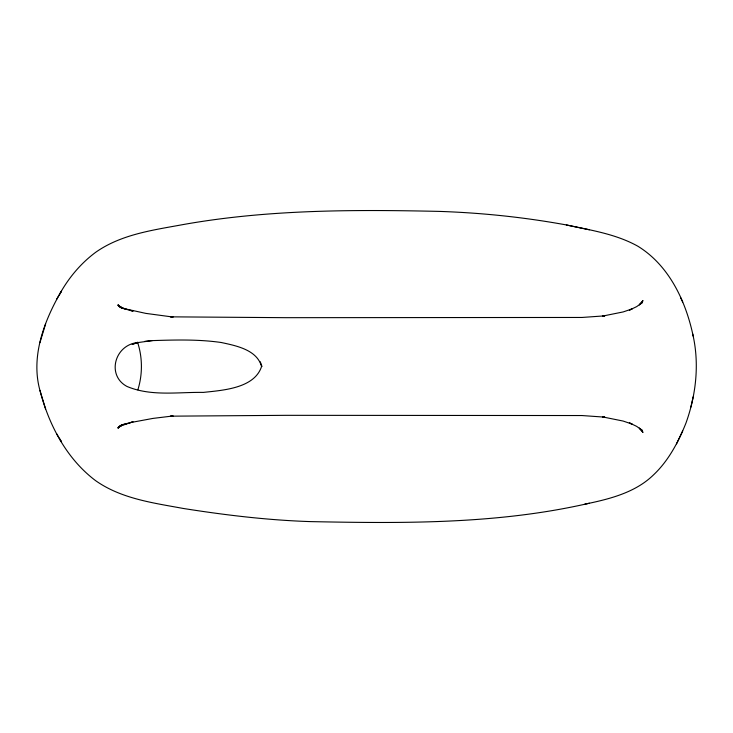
<?xml version="1.0" encoding="UTF-8"?>
<svg xmlns="http://www.w3.org/2000/svg" width="733" height="733" viewBox="0 0 733 733"><rect width="100%" height="100%" fill="white"/><g stroke="black" fill="none" stroke-linecap="round" stroke-linejoin="round"><path stroke-width="1.1" d="M584.696 504.212C608.986 499.182 634.925 492.869 653.277 475.112C668.414 460.929 678.327 442.118 685.96 423.069C696.139 394.711 699.594 363.504 692.703 333.955M693.216 336.264C685.951 301.391 669.092 265.319 637.756 246.16C615.757 233.928 590.615 230.18 566.334 224.939C524.278 217.261 481.645 212.781 438.92 211.388C353.517 209.51 267.572 209.519 183.186 224.555C153.069 230.125 121.284 234.239 95.62 252.335C80.676 263.44 68.535 278.009 59.565 294.272C43.421 322.914 30.832 357.402 39.939 390.396C48.891 424.975 66.621 458.849 95.62 480.665C121.284 498.761 153.069 502.884 183.186 508.445C225.407 515.116 267.948 520.238 310.7 521.612C403.801 523.444 498.101 524.269 589.387 503.214M690.898 407.099L693.216 396.736M39.939 342.604L45.611 323.894M137.859 389.828C142.678 374.453 142.605 357.484 137.538 342.183M676.541 443.841L682.698 430.958M56.652 299.192L61.545 291.065L59.565 294.272M639.955 304.177L643.033 300.631L639.313 304.919L642.319 302.564L636.693 306.614L629.363 310.141L632.121 308.886L623.169 311.937L602.517 316.106L604.789 315.85L581.929 317.462L286.053 317.682L170.468 316.839L172.292 316.986M121.806 424.526L118.013 428.219L122.356 424.563L117.931 427.678L122.695 424.929M122.778 424.783L119.305 426.404L132.81 421.896M126.305 423.701L122.044 424.847L132.902 421.869M129.933 422.684L152.977 418.406L173.199 415.941M144.822 341.34L152.281 340.598L138.225 342.54L132.123 344.272L138.381 342.485C114.724 344.263 106.166 375.369 126.965 386.447C151.071 396.59 177.67 392.008 203.353 392.402C222.685 390.277 254.415 388.444 261.571 366.5C256.889 349.678 236.053 345.701 221.183 342.494C198.341 339.214 175.132 339.883 152.125 340.616M172.292 416.014L170.468 416.17L286.072 415.327L581.929 415.538L604.789 417.15L602.517 416.894L623.169 421.063L632.121 424.114L629.363 422.859L636.693 426.386L642.319 430.436L639.313 428.081L643.033 432.369L639.955 428.823M261.993 366.5L260.27 361.781M173.199 317.068L145.812 313.385L122.044 308.153L132.81 311.104M566.334 224.939L589.387 229.786M129.933 310.316L132.902 311.131M126.305 309.299L119.305 306.596L122.778 308.217M122.695 308.071L117.931 305.322L122.356 308.437L118.013 304.772L121.806 308.474M59.565 438.728L61.545 441.935L56.652 433.808M680.508 297.47L682.698 302.042M45.611 409.106L39.939 390.396"/></g></svg>
